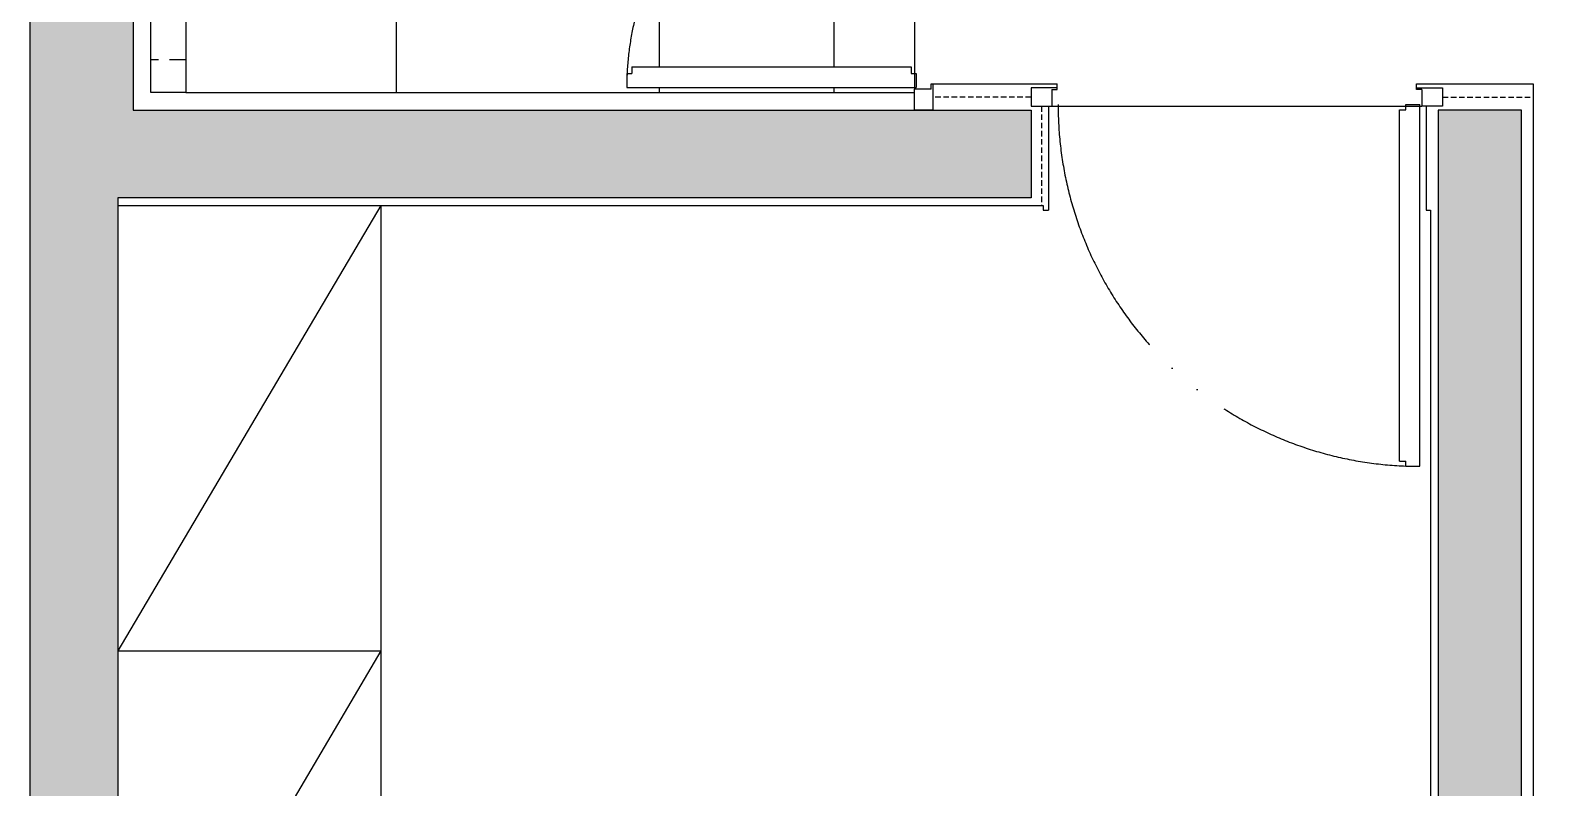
# Model space of a CAD drawing. Header units: millimetres. Extents: x 0 to 460316, y -63250 to 103204.
# Drawn here: x 90364 to 93827, y 59156 to 60886 of the extents above; entities that cross this region are included whole.
import ezdxf

# ---------------------------------------------------------------- set-up
doc = ezdxf.new("R2010")
doc.units = ezdxf.units.MM
doc.header["$LTSCALE"] = 25
for name, pattern in [('ACAD_ISO05W100', [33, 24, -3, 0, -3, 0, -3]), ('DASHED', [0.75, 0.5, -0.25]), ('HID', [2.5, 1.5, -1])]:
    doc.linetypes.add(name, pattern=pattern)
for name, color, linetype in [('2-con', 2, 'Continuous'), ('ac-door', 30, 'Continuous'), ('ac-furniture', 152, 'Continuous'), ('ac-Ref', 8, 'Continuous'), ('ac-wall', 241, 'Continuous'), ('ac-wall-fin', 3, 'Continuous'), ('BATH', 4, 'Continuous')]:
    doc.layers.add(name, color=color, linetype=linetype)
pattern_1 = [(0, (0, 0), (0, 600), []), (90, (0, 0), (-600, 3.673940397442059e-14), [])]

msp = doc.modelspace()

# ---------------------------------------------------------------- hatches: boundary and pattern name
h = msp.add_hatch()
h.set_pattern_fill('_USER', color=256, scale=600, double=1, pattern_type=0)
h.set_pattern_definition(pattern_1)
h.paths.add_polyline_path([(99174.07392960554, 66170.25691720918), (96919.07392960554, 66170.25691720918), (96919.07392960554, 64763.25691721036), (96939.07392960554, 64763.25691721036), (96939.07392960554, 64753.25691721036), (96964.07392960675, 64753.25691721036), (96964.07392960794, 65603.25691720782), (97004.07392960794, 65603.25691720782), (97004.07392960794, 65602.31521909244, -0.4004913051079977), (97814.0739296052, 64753.25754631221), (97814.0739296052, 64753.2569172087), (97839.07392960529, 64753.2569172087), (97839.07392960529, 64763.43144961285), (98306.07392960554, 64763.43144961285), (98306.07392960554, 65470.25691720918), (98831.07392960554, 65470.25691720918), (99174.07392960554, 65470.25691720918)])
h.paths.add_polyline_path([(100899.0739296055, 66525.25691720918), (99174.07392960554, 66525.25691720918), (99174.07392960554, 66170.25691720918), (99174.07392960554, 65470.25691720918), (100031.0739296055, 65470.25691720918), (100899.0739296055, 65470.25691720918)])
h.paths.add_polyline_path([(101829.0739296055, 65735.25691720918), (102464.0739296055, 65735.25691720918), (102464.0739296055, 66525.25691720918), (101689.0739296055, 66525.25691720918), (100899.0739296055, 66525.25691720918), (100899.0739296055, 65470.25691720918), (100899.0739296055, 64699.14210659557), (101164.0739296055, 64699.14210659557), (101744.0739296055, 64699.14210659557), (101829.0739296055, 64699.14210659557)])
h.paths.add_polyline_path([(101755.0739296055, 57028.25691720918), (101602.0739296055, 57028.25691720918), (98902.07392960554, 57028.25691720918), (98387.07392960395, 57028.25691720918), (98387.07392960395, 56873.25691720893), (98397.07392960395, 56873.25691720894), (98397.07392960395, 56848.25691720918, -0.399871792444394), (99209.21212689416, 56075.13426256474), (99210.19658424988, 56075.13426256474), (99210.19658424988, 56035.13426256474), (98397.07392960554, 56035.13426256362), (98397.07392960554, 56010.13426256362), (98387.07392960554, 56010.1342625636), (98387.07392960554, 55948.25691720918), (98577.07392960554, 55948.25691720918), (98577.07392960554, 55958.25691720918), (98627.07392960554, 55958.25691720917), (101615.0739296055, 55958.25691720918), (101665.0739296055, 55958.25691720917), (101665.0739296055, 55948.25691720918), (101755.0739296055, 55948.25691720918)])
h.paths.add_polyline_path([(98764.07392960554, 56933.25691720918, -1), (98644.07392960554, 56933.25691720918, -1)], flags=16)
h.paths.add_polyline_path([(98397.07392960395, 56848.25691720918), (98397.07392959854, 56075.13426256362), (99209.21212689416, 56075.13426256474, 0.3998717924443939)], flags=17)
h.paths.add_polyline_path([(93759.07392960554, 63475.27419893142), (93734.07392960553, 63475.27419893142), (92844.07392960554, 63475.27419893144), (92819.07392960554, 63475.27419893142), (92819.07392960554, 63465.25691720918), (92749.1504310898, 63465.25691720918), (92749.1504310898, 62375.83899756323), (93759.07392960554, 62375.83899756323)])
h = msp.add_hatch()
h.set_pattern_fill('_USER', color=256, scale=600, double=1, pattern_type=0)
h.set_pattern_definition(pattern_1)
h.paths.add_polyline_path([(92159.07392960554, 62018.25691720918), (91439.07392960554, 62018.25691720918), (90719.07392960554, 62018.25691720918), (90719.07392960554, 61990.75691720918), (91024.07392960554, 61990.75691720918, -0.414213562373095), (91174.07392960554, 61840.75691720918), (91174.07392960554, 61595.75691720918, -0.4142135623730951), (91024.07392960554, 61445.75691720918), (90719.07392960554, 61445.75691720918), (90719.07392960554, 61322.22703051172), (90765.43799382017, 61321.12218405893), (90765.43799382017, 61328.33036362429, -0.4142135623730951), (90769.43799382017, 61332.33036362429), (90781.55427157355, 61332.33036362429, -0.4142135623730951), (90785.55427157355, 61328.33036362429), (90785.55427157355, 61320.64281715061), (90865.8323346791, 61318.72980683193, -0.4072523879788155), (90880.47498910135, 61303.73406396477, -0.3717239760441174), (90895.18055006184, 61318.13295509489, -0.003515168850176892), (90926.10218614218, 61317.29074127596, -0.212895747325907), (90941.51319196996, 61322.57927126398, -0.02188718661985364), (91269.53529295059, 61286.77075574023, -0.2920779422682452), (91354.82180450526, 61181.9743994321, -0.03623466771687046), (91359.07392960554, 61123.37661814511, -0.03623466771192052), (91354.82180450532, 61064.77883686616, -0.29207794226907), (91269.53529295056, 60959.98248055762, -0.02188718661971346), (90941.5131919719, 60924.173965034, -0.2128957473514062), (90926.10218614218, 60929.46249502186, -0.003515168850151014), (90895.18055006207, 60928.62028120294, -0.3717239760478759), (90880.47498910135, 60943.01917233308, -0.4072523879786914), (90865.8323346791, 60928.02342946592), (90719.07392960554, 60924.52620578613), (90719.07392960554, 60743.25691720918), (92199.07392960554, 60743.25691720918), (92199.07392960554, 60755.09678374742), (91725.91379614384, 60755.09678374737), (91725.91379614382, 60787.09678374737), (91726.6886465479, 60787.09678374737, -0.3186883346906755), (92199.07392960554, 61388.96484736883), (92199.07392960554, 61428.20180502588), (92159.07392960554, 61428.22463715519)])
h.paths.add_polyline_path([(92159.07392960554, 62828.25691720918), (90719.07392960554, 62828.25691720918), (90719.07392960554, 62580.75691720918), (90728.07392960529, 62580.75691720918, -0.4142135623730951), (90729.07392960529, 62579.75691720918), (90729.07392960529, 62576.25691720918, 0.4142135623721628), (90732.07392960529, 62573.25691720918), (90750.07392960529, 62573.25691720918, -0.4142135623730951), (90753.07392960529, 62570.25691720918), (90753.07392960529, 62516.2569172092, -0.4142135623743828), (90750.07392960529, 62513.25691720918), (90732.07392960529, 62513.25691720918, 0.4142172114565775), (90729.07392960553, 62510.25687983298), (90729.07392960529, 62506.75691720918, -0.4142135623730951), (90728.07392960529, 62505.75691720918), (90719.07392960554, 62505.75691720918), (90719.07392960554, 62430.75691720918), (90728.07392960529, 62430.75691720918, -0.4142135623730951), (90729.07392960529, 62429.75691720918), (90729.07392960529, 62426.25691720918, 0.4142135623721628), (90732.07392960529, 62423.25691720918), (90750.07392960529, 62423.25691720918, -0.4142135623730951), (90753.07392960529, 62420.25691720918), (90753.07392960529, 62366.2569172092, -0.4142135623743606), (90750.07392960529, 62363.25691720918), (90732.07392960529, 62363.25691720918, 0.4142172114565775), (90729.07392960553, 62360.25687983298), (90729.07392960529, 62356.75691720918, -0.4142135623730951), (90728.07392960529, 62355.75691720918), (90719.07392960554, 62355.75691720918), (90719.07392960554, 62108.25691720918), (91439.07392960554, 62108.25691720918), (91439.07392960554, 62018.25691720918), (92159.07392960554, 62018.25691720918)])
h.paths.add_polyline_path([(90734.93832471756, 62477.35691720928), (90735.33832471746, 62477.35691720928), (90734.93832471756, 62477.75691720918)], flags=16)
edge = h.paths.add_edge_path(flags=16)
edge.add_line((90961.15336931711, 62458.75691720918), (90839.43832471756, 62458.75691720918))
edge.add_line((90839.43832471756, 62458.75691720918), (90839.43832471756, 62363.25691720918))
edge.add_line((90839.43832471756, 62363.25691720918), (90795.43832471756, 62363.25691720918))
edge.add_spline(control_points=[(90795.43832471756, 62363.25691720918), (90795.44585966726, 62363.92794141289), (90795.46092450686, 62365.26953921872), (90795.19354378956, 62367.27052942731), (90794.64313798478, 62369.21053013747), (90793.820315969, 62371.05214498111), (90792.74256271805, 62372.75674918381), (90791.64962520896, 62374.03463516571), (90790.67311321618, 62374.95427593917), (90789.89282322882, 62375.59008496928), (90789.20613693114, 62376.07189134872), (90788.70823173864, 62376.38236658937), (90788.4192550061, 62376.55242905497), (90788.27288344542, 62376.63416596626), (90788.19969774036, 62376.67503437987)], knot_values=[0, 0, 0, 0, 2.011373105731112, 4.021395547924806, 6.031409035873605, 8.041424563247064, 10.0514093719637, 12.06141349654371, 13.06706669719999, 14.0727142985489, 15.07836105531833, 15.58126905309736, 15.83273308169298, 16.08419659291641, 16.08419659291641, 16.08419659291641, 16.08419659291641], degree=3, periodic=0)
edge.add_spline(control_points=[(90788.19969774036, 62376.67503437987), (90788.12609108989, 62376.715139102), (90787.97887801655, 62376.79534842227), (90787.68088498057, 62376.94906128495), (90787.15264226726, 62377.20451748679), (90786.37876100237, 62377.5283484028), (90785.42470325407, 62377.84859428888), (90784.12608247565, 62378.18696571211), (90782.79258420509, 62378.3600440274), (90781.45660632027, 62378.46615672534), (90780.1206872666, 62378.58594558341), (90778.4505471827, 62378.73055207638), (90775.77846748047, 62378.96490140427), (90773.44103969597, 62379.16913840333), (90771.77165784611, 62379.31526090807), (90771.43832471756, 62379.34443785861)], knot_values=[0, 0, 0, 0, 0.2514627678263643, 0.5029247581215692, 1.00582744010833, 2.011482724119999, 3.01713968099247, 4.022762656968908, 6.032907083774312, 7.038774950620397, 8.044642527380745, 10.05637766838847, 12.06811280787428, 16.09158308640905, 17.09540571221282, 17.09540571221282, 17.09540571221282, 17.09540571221282], degree=3, periodic=0)
edge.add_line((90771.05902735432, 62379.37761984595), (90770.43832471756, 62378.75691720918))
edge.add_line((90770.43832471756, 62378.75691720918), (90770.43832471756, 62408.25691720918))
edge.add_line((90770.43832471756, 62408.25691720918), (90769.93832471756, 62408.25691720918))
edge.add_line((90769.93832471756, 62408.25691720918), (90771.05030587039, 62407.14493605635))
edge.add_spline(control_points=[(90771.43827163916, 62407.17659013491), (90771.94064932072, 62407.22032757026), (90773.02399115529, 62407.31464424713), (90774.63956381025, 62407.41490549556), (90776.2250306734, 62407.69677835), (90777.47137396845, 62408.24820808435), (90778.1314976329, 62408.72719927862), (90778.39715162337, 62408.91996001271)], knot_values=[0, 0, 0, 0, 1.512727243345001, 3.262088996244456, 4.856647785408573, 6.317168071094294, 7.300749490984606, 7.300749490984606, 7.300749490984606, 7.300749490984606], degree=3, periodic=0)
edge.add_spline(control_points=[(90778.39701623957, 62408.91970991767), (90778.6846513967, 62409.17262992006), (90779.33694007703, 62409.74619281909), (90780.11059772717, 62410.85277517526), (90780.67565437469, 62412.150798281), (90780.94804584424, 62413.36112171359), (90780.97569399493, 62414.12340729398), (90780.98676801937, 62414.42872858798)], knot_values=[0, 0, 0, 0, 1.146482090706621, 2.599950915042485, 4.004170826729847, 5.374612935913888, 6.290275648728065, 6.290275648728065, 6.290275648728065, 6.290275648728065], degree=3, periodic=0)
edge.add_line((90780.98687451704, 62414.4294821482), (90780.98687451704, 62462.48361451743))
edge.add_line((90780.98687451704, 62462.48361451743), (90762.43832471756, 62462.48361451743))
edge.add_line((90762.43832471756, 62462.48361451743), (90762.43832471756, 62464.25691720918))
edge.add_line((90762.43832471756, 62464.25691720918), (90739.13832471751, 62464.25691720918))
edge.add_line((90739.13832471751, 62464.25691720918), (90739.13832471751, 62459.15691720932))
edge.add_line((90739.13832471751, 62459.15691720932), (90735.3383247177, 62459.15691720932))
edge.add_line((90735.3383247177, 62459.15691720932), (90734.43832471756, 62458.25691720918))
edge.add_line((90734.43832471756, 62458.25691720918), (90728.93832471756, 62458.25691720918))
edge.add_line((90728.93832471756, 62458.25691720918), (90728.93832471756, 62440.75691720918))
edge.add_line((90728.93832471756, 62440.75691720918), (90721.93832471756, 62440.75691720918))
edge.add_line((90721.93832471756, 62440.75691720918), (90721.93832471756, 62495.75691720918))
edge.add_line((90721.93832471756, 62495.75691720918), (90728.93832471756, 62495.75691720918))
edge.add_line((90728.93832471756, 62495.75691720918), (90728.93832471756, 62458.25691720918))
edge.add_line((90728.93832471756, 62458.25691720918), (90734.43832471756, 62458.25691720918))
edge.add_line((90734.43832471756, 62458.25691720918), (90735.3383247177, 62459.15691720932))
edge.add_line((90735.3383247177, 62459.15691720932), (90739.13832471751, 62459.15691720932))
edge.add_line((90739.13832471751, 62459.15691720932), (90739.13832471751, 62472.25691720918))
edge.add_line((90739.13832471751, 62472.25691720918), (90762.43832471756, 62472.25691720918))
edge.add_line((90762.43832471756, 62472.25691720918), (90762.43832471756, 62474.03061990119))
edge.add_line((90762.43832471756, 62474.03061990119), (90780.9867204998, 62474.03061990119))
edge.add_line((90780.9867204998, 62474.03061990119), (90780.9867204998, 62522.08584207141))
edge.add_spline(control_points=[(90778.39701623957, 62527.59452450094), (90778.6846513967, 62527.34160449856), (90779.33694007703, 62526.76804159953), (90780.11059772717, 62525.66145924336), (90780.67565437469, 62524.36343613762), (90780.94804584424, 62523.15311270503), (90780.97569399493, 62522.39082712464), (90780.98676801937, 62522.08550583064)], knot_values=[0, 0, 0, 0, 1.146482090706621, 2.599950915042485, 4.004170826729847, 5.374612935913888, 6.290275648728065, 6.290275648728065, 6.290275648728065, 6.290275648728065], degree=3, periodic=0)
edge.add_spline(control_points=[(90771.43827163916, 62529.33764428371), (90771.94064932072, 62529.29390684835), (90773.02399115529, 62529.19959017148), (90774.63956381025, 62529.09932892306), (90776.2250306734, 62528.81745606862), (90777.47137396845, 62528.26602633426), (90778.1314976329, 62527.78703514), (90778.39715162337, 62527.59427440591)], knot_values=[0, 0, 0, 0, 1.512727243345001, 3.262088996244456, 4.856647785408573, 6.317168071094294, 7.300749490984606, 7.300749490984606, 7.300749490984606, 7.300749490984606], degree=3, periodic=0)
edge.add_line((90771.05067569658, 62529.36926818819), (90770.43832471756, 62528.75691720918))
edge.add_line((90770.43832471756, 62528.75691720918), (90770.43832471756, 62558.25691720918))
edge.add_line((90770.43832471756, 62558.25691720918), (90769.93832471756, 62558.25691720918))
edge.add_line((90769.93832471756, 62558.25691720918), (90771.05904056225, 62557.13620136448))
edge.add_spline(control_points=[(90770.43832471757, 62557.08187591078), (90770.7716580509, 62557.11104946052), (90771.10499138423, 62557.14022301025), (90771.43832471756, 62557.16939655999)], knot_values=[-1.003822625785243, -1.003822625785243, -1.003822625785243, -1.003822625785243, 0, 0, 0, 0], degree=3, periodic=0)
edge.add_spline(control_points=[(90771.43832471756, 62557.16939655999), (90771.77165805081, 62557.19857010972), (90772.10499138407, 62557.22774365945), (90772.43832471732, 62557.25691720918)], knot_values=[0, 0, 0, 0, 1.003822625551522, 1.003822625551522, 1.003822625551522, 1.003822625551522], degree=3, periodic=0)
edge.add_spline(control_points=[(90772.43832471732, 62557.25691720918), (90773.77438133146, 62557.3737316867), (90775.77846625268, 62557.54895340296), (90778.4505474187, 62557.78327842282), (90780.12068723737, 62557.92788932025), (90781.45660632568, 62558.04767760333), (90782.7925842019, 62558.15379044376), (90784.12608247623, 62558.32686869786), (90785.42470325388, 62558.66524013169), (90786.37876100247, 62558.98548601523), (90787.1526422672, 62559.30931693199), (90787.68088498068, 62559.56477313349), (90787.97887801642, 62559.71848599664), (90788.12609108987, 62559.79869531671), (90788.19969774036, 62559.83880003873)], knot_values=[0, 0, 0, 0, 4.023470278787017, 6.035205418272822, 8.04694055926026, 9.052808136020609, 10.05867600288681, 12.06882042969221, 13.07444340572679, 14.08010036252504, 15.08575564653671, 15.58865832852348, 15.8401203189256, 16.09158308664135, 16.09158308664135, 16.09158308664135, 16.09158308664135], degree=3, periodic=0)
edge.add_spline(control_points=[(90788.19969774036, 62559.83880003873), (90788.27288344553, 62559.87966845233), (90788.41925500648, 62559.96140536362), (90788.70823173653, 62560.13146782931), (90789.20613695597, 62560.44194306902), (90789.89282303517, 62560.92374945603), (90790.6731139222, 62561.55955845498), (90791.64962146778, 62562.47919938246), (90792.74259283827, 62563.7570841916), (90793.82020599679, 62565.46169324629), (90794.64354776051, 62567.30329008893), (90795.19201466042, 62569.24335795158), (90795.46663289644, 62571.24409749423), (90795.42532349465, 62572.92014151893), (90795.44834350371, 62573.92364473418), (90795.45598865648, 62574.25691720918)], knot_values=[0, 0, 0, 0, 0.2514635112234309, 0.5029275398190478, 1.005835537598077, 2.011482294367507, 3.017129895716415, 4.022783096372697, 6.032787220952706, 8.04277202966934, 10.0527875570428, 12.06280104521559, 14.0728234871785, 16.0841965926768, 17.08435258787872, 17.08435258787872, 17.08435258787872, 17.08435258787872], degree=3, periodic=0)
edge.add_line((90795.45598865648, 62574.25691720918), (90839.43832471756, 62574.25691720918))
edge.add_line((90839.43832471756, 62574.25691720918), (90839.43832471756, 62477.75691720918))
edge.add_line((90839.43832471756, 62477.75691720918), (90961.15336931711, 62477.75691720918))
edge.add_arc((91040.58730413085, 62468.25691720918), 79.99999999997458, -173.1800329741527, 173.1800329741527, ccw=False)
edge = h.paths.add_edge_path(flags=0)
edge.add_line((90796.43832471756, 62472.86668943784), (90796.43832471756, 62474.03061990119))
edge.add_spline(control_points=[(90796.43832471756, 62474.03061990119), (90796.52065340315, 62474.02463669852), (90796.61490671149, 62474.01778687891), (90796.70421802705, 62473.98901832256), (90796.71551601394, 62473.98537244901)], knot_values=[0, 0, 0, 0, 0.2456745261493301, 0.281258430073282, 0.281258430073282, 0.281258430073282, 0.281258430073282], degree=3, periodic=0)
edge.add_arc((90817.43832471756, 62468.25691720918), 21.5000000000009, 164.4967733454718, 167.6192010828271)
h.paths.add_polyline_path([(92199.07392960554, 61388.96484736883, 0.3186883346906755), (91726.6886465479, 60787.09678374737), (91737.91379614382, 60787.09678374737), (91737.91379614382, 60802.09678374737), (92199.07392960553, 60802.09678374742)], flags=17)
at = {"layer": 'ac-Ref'}
h = msp.add_hatch(color=256, dxfattribs=at)
h.dxf.hatch_style = 1
h.paths.add_polyline_path([(94029.07392960554, 65458.5623278314), (93484.07392960554, 65458.5623278314), (93484.07392960554, 66468.5623278314), (94049.07392960554, 66468.5623278314), (94049.07392960554, 66668.5623278314), (93284.07392960554, 66668.5623278314), (93284.07392960554, 65258.5623278314), (93759.07392960553, 65258.5623278314), (93759.07392960554, 62085.25691720918), (94029.07392960554, 62085.25691720918)])
h.paths.add_polyline_path([(96919.07392960554, 64625.25691720918), (96919.07392960554, 66870.25691720918), (96689.07392960554, 66870.25691720918), (96689.07392960554, 66468.5623278314), (96729.07392960554, 66468.5623278314), (96729.07392960554, 62293.5623278314), (94959.07392960554, 62293.5623278314), (94959.07392960554, 62085.25691720918), (96919.07392960554, 62085.25691720918)])
h.paths.add_polyline_path([(100897.0739296055, 64498.25691720918), (101164.0739296055, 64498.25691720918), (101164.0739296055, 64699.14210659557), (100899.0739296055, 64699.14210659557), (100899.0739296055, 65470.25691720918), (100031.0739296055, 65470.25691720918), (100031.0739296055, 65270.25691720918), (100721.0739296055, 65270.25691720918), (100721.0739296055, 62295.25691720918), (99909.07392960554, 62295.25691720918), (99909.07392960554, 62160.25691720918), (100904.0739296055, 62160.25691720918), (100904.0739296055, 62360.25691720918), (100897.0739296055, 62360.25691720918)])
h.paths.add_polyline_path([(102664.0739296055, 66725.25691720918), (101689.0739296055, 66725.25691720918), (101689.0739296055, 66525.25691720918), (102464.0739296055, 66525.25691720918), (102464.0739296055, 65735.25691720918), (101829.0739296055, 65735.25691720918), (101829.0739296055, 64699.14210659557), (101744.0739296055, 64699.14210659557), (101744.0739296055, 64498.25691720918), (102379.0739296055, 64498.25691720918), (102379.0739296055, 62360.25691720918), (102379.0739296055, 62160.25691720918), (102389.0739296055, 62160.25691720918), (102389.0739296055, 57220.25691720918), (101602.0739296055, 57220.25691720918), (101602.0739296055, 57028.25691720918), (102555.0739296055, 57028.25691720918), (102555.0739296055, 55948.25691720918), (101665.0739296055, 55948.25691720918), (101665.0739296055, 55748.25691720918), (102664.0739296055, 55748.25691720918)])
h.paths.add_polyline_path([(98831.07392960554, 65470.25691720918), (98306.07392960554, 65470.25691720918), (98306.07392960554, 64625.25691720918), (98581.07392960554, 64625.25691720918), (98581.07392960554, 65270.25691720918), (98831.07392960554, 65270.25691720918)])
h.paths.add_polyline_path([(100574.0739296055, 61000.25691720918), (99524.07392960554, 61000.25691720918), (99524.07392960554, 60800.25691720918), (100574.0739296055, 60800.25691720918)])
h.paths.add_polyline_path([(98497.07392960554, 61000.25691720918), (98287.07392960554, 61000.25691720918), (98287.07392960554, 57028.25691720918), (98902.07392960554, 57028.25691720918), (98902.07392960554, 57220.25691720918), (98497.07392960554, 57220.25691720918)])
h.paths.add_polyline_path([(98577.07392960554, 55948.25691720918), (98377.07392960554, 55948.25691720918), (98377.07392960554, 55378.25691720918), (98577.07392960554, 55378.25691720918)])
h.paths.add_polyline_path([(93857.07392960554, 57048.25691720918), (94487.07392960554, 57048.25691720918), (94487.07392960554, 57248.25691720918), (93769.07392960554, 57248.25691720918), (93769.07392960554, 60703.25691720918), (93579.07392960554, 60703.25691720918), (93579.07392960554, 55763.25691720917), (93564.07392960554, 55763.25691720918), (93564.07392960554, 55563.25691720918), (93657.07392960554, 55563.25691720918), (93657.07392960554, 55378.25691720918), (94577.07392960554, 55378.25691720918), (94577.07392960554, 55578.25691720918), (93857.07392960554, 55578.25691720918)])
h.paths.add_polyline_path([(90564.07392960554, 60503.25691720918), (92649.07392960554, 60503.25691720918), (92649.07392960554, 60703.25691720918), (90599.07392960554, 60703.25691720918), (90599.07392960554, 62868.25691720918), (92199.07392960554, 62868.25691720918), (92199.07392960554, 61468.25691720918), (92399.07392960554, 61468.25691720918), (92399.07392960554, 63465.25691720918), (92819.07392960554, 63465.25691720918), (92819.07392960554, 63665.25691720918), (92199.07392960554, 63665.25691720918), (92199.07392960554, 63038.25691720918), (90364.07392960554, 63038.25691720918), (90364.07392960554, 55563.25691720918), (90984.07392960554, 55563.25691720918), (90984.07392960554, 55763.25691720918), (90564.07392960554, 55763.25691720918)])

# ---------------------------------------------------------------- linework, layer by layer
at = {"layer": '2-con'}
for points in [[(92649.07392960554, 60703.25691720918), (92649.07392960554, 60503.25691720918), (90564.07392960554, 60503.25691720918), (90564.07392960554, 55763.25691720918), (90984.07392960554, 55763.25691720918), (90984.07392960554, 55563.25691720918), (90364.07392960554, 55563.25691720918), (90364.07392960554, 63038.25691720918), (92199.07392960554, 63038.25691720918), (92199.07392960554, 63665.25691720918), (92819.07392960554, 63665.25691720918), (92819.07392960554, 63465.25691720918), (92399.07392960554, 63465.25691720918), (92399.07392960554, 61468.25691720918), (92199.07392960554, 61468.25691720918), (92199.07392960554, 62868.25691720918), (90599.07392960554, 62868.25691720918), (90599.07392960554, 60703.25691720918), (92649.07392960554, 60703.25691720918)], [(93579.07392960554, 60703.25691720918), (93579.07392960554, 55763.25691720917), (93564.07392960554, 55763.25691720918), (93564.07392960554, 55563.25691720918), (93657.07392960554, 55563.25691720918), (93657.07392960554, 55378.25691720918), (94577.07392960554, 55378.25691720918), (94577.07392960554, 55578.25691720918), (93857.07392960554, 55578.25691720918), (93857.07392960554, 57048.25691720918), (94487.07392960554, 57048.25691720918), (94487.07392960554, 57248.25691720918), (93769.07392960554, 57248.25691720918), (93769.07392960554, 60703.25691720918), (93579.07392960554, 60703.25691720918)]]:
    msp.add_lwpolyline(points, dxfattribs=at)
at = {"layer": 'ac-door'}
for p, q in [((91737.91379614382, 60802.09678374737), (91737.91379614382, 60787.09678374737)), ((91737.91379614382, 60802.09678374737), (92375.07392960555, 60802.09678374744)), ((92375.07392960555, 60802.09678374744), (92375.07392960555, 60787.09678374744)), ((91725.91379614382, 60787.09678374737), (91737.91379614382, 60787.09678374737)), ((91725.91379614382, 60787.09678374737), (91725.91379614384, 60755.09678374737)), ((92375.07392960555, 60787.09678374744), (92387.07392960555, 60787.09678374744)), ((92387.07392960555, 60787.09678374744), (92387.07392960557, 60755.09678374744)), ((91725.91379614384, 60755.09678374737), (92387.07392960557, 60755.09678374744)), ((92421.07392960554, 60751.09678374742), (92383.07392960554, 60751.09678374743)), ((92383.07392960554, 60703.25691720918), (92383.07392960554, 60751.09678374743)), ((92421.07392960554, 60751.09678374743), (92421.07392960554, 60763.09678374743)), ((92421.07392960554, 60763.09678374743), (92425.07392960554, 60763.09678374743)), ((92425.07392960554, 60763.09678374743), (92425.07392960554, 60703.25691720918)), ((92708.9137961438, 60754.09678374743), (92649.07392960554, 60754.09678374743)), ((92649.07392960554, 60754.09678374743), (92649.07392960554, 60712.09678374743)), ((92696.9137961438, 60750.09678374743), (92708.9137961438, 60750.09678374743)), ((92696.9137961438, 60750.09678374743), (92696.9137961438, 60712.09678374743)), ((92708.9137961438, 60750.09678374743), (92708.9137961438, 60754.09678374743)), ((93529.23406306727, 60750.09678374743), (93529.23406306727, 60754.09678374743)), ((93529.23406306727, 60754.09678374743), (93589.07392960554, 60754.09678374743)), ((93541.23406306727, 60750.09678374743), (93529.23406306727, 60750.09678374743)), ((93541.23406306728, 60750.09678374743), (93541.23406306727, 60712.09678374743)), ((93589.07392960554, 60754.09678374743), (93589.07392960554, 60712.09678374743)), ((92425.07392960554, 60703.25691720918), (92383.07392960554, 60703.25691720918)), ((92649.07392960554, 60712.09678374743), (92696.9137961438, 60712.09678374743)), ((93490.23406306739, 59901.93665028572), (93490.2340630673, 60704.25691720919)), ((93490.2340630673, 60704.25691720919), (93505.2340630673, 60704.25691720919)), ((93505.2340630673, 60704.25691720919), (93505.2340630673, 60716.25691720919)), ((93505.2340630673, 60716.25691720919), (93537.2340630673, 60716.2569172092)), ((93537.23406306739, 59889.93665028573), (93537.2340630673, 60716.2569172092)), ((93589.07392960554, 60712.09678374743), (93541.23406306727, 60712.09678374743)), ((93490.23406306739, 59901.93665028572), (93505.23406306736, 59901.93665028572)), ((93505.23406306736, 59889.93665028572), (93505.23406306736, 59901.93665028572)), ((93505.23406306736, 59889.93665028572), (93537.23406306739, 59889.93665028573))]:
    msp.add_line(p, q, dxfattribs=at)
at = {"layer": 'ac-furniture'}
for p, q in [((91164.07392960554, 60485.25691720917), (91164.07392960554, 56408.25691720918)), ((90564.0739296055, 59468.25691720918), (91164.07392960553, 59468.25691720918))]:
    msp.add_line(p, q, dxfattribs=at)
at = {"layer": 'ac-Ref'}
for p, q in [((92199.07392960554, 61428.20180502588), (92199.07392960553, 60802.09678374741)), ((92383.07392960554, 61420.25691720917), (92383.07392960554, 60751.09678374743)), ((92199.07392960554, 60755.09678374741), (92199.07392960554, 60743.25691720918)), ((92708.9137961438, 60754.09678374743), (92708.9137961438, 60763.09678374743)), ((92696.9137961438, 60712.09678374743), (93541.23406306727, 60712.09678374743)), ((91164.07392960554, 60485.25691720917), (90564.07392960554, 59468.25691720918)), ((91164.07392960553, 59468.25691720918), (90564.07392960554, 58448.25691720918))]:
    msp.add_line(p, q, dxfattribs=at)
at = {"layer": 'ac-Ref', "linetype": 'ACAD_ISO05W100'}
for centre, radius, start, end in [((92387.07392960555, 60755.09678374744), 661.1601334617299, 90, 180), ((93537.2340630673, 60716.2569172092), 826.3202669234743, 180, 270)]:
    msp.add_arc(centre, radius, start, end, dxfattribs=at)
at = {"layer": 'ac-wall', "linetype": 'DASHED'}
for p, q in [((92649.07392960554, 60733.09678374743), (92425.07392960554, 60733.09678374743)), ((93589.07392960554, 60733.09678374743), (93796.07392960555, 60733.09678374743)), ((92672.99386287466, 60712.09678374743), (92672.99386287466, 60485.25691720918))]:
    msp.add_line(p, q, dxfattribs=at)
at = {"layer": 'ac-wall-fin'}
for p, q in [((92425.07392960554, 60763.09678374743), (92708.91379614381, 60763.09678374742)), ((93529.23406306727, 60754.09678374743), (93529.23406306727, 60763.09678374742)), ((93529.23406306727, 60763.09678374742), (93796.07392960554, 60763.09678374743)), ((93796.07392960554, 60763.09678374743), (93796.07392960554, 57275.25691720918)), ((92689.07392960554, 60712.09678374744), (92689.07392960554, 60475.25691720918)), ((93551.23406306727, 60712.09678374743), (93551.23406306728, 60475.25691720918)), ((90564.07392960554, 60485.25691720918), (92677.07392960554, 60485.25691720918)), ((92677.07392960555, 60485.25691720918), (92677.07392960554, 60475.25691720918)), ((92677.07392960554, 60475.25691720918), (92689.07392960554, 60475.25691720918)), ((93551.23406306728, 60475.25691720918), (93561.07392960554, 60475.25691720918)), ((93561.07392960554, 60475.25691720918), (93561.07392960328, 55818.47990989899))]:
    msp.add_line(p, q, dxfattribs=at)
at = {"layer": 'BATH'}
for p, q in [((90639.07392960548, 60743.25691720918), (90639.07392960548, 62018.25691720918)), ((90719.07392960554, 60743.25691720918), (90639.07392960548, 60743.25691720918))]:
    msp.add_line(p, q, dxfattribs=at)
at = {"layer": 'BATH', "linetype": 'HID'}
msp.add_line((90719.07392960554, 60818.25691720918), (90639.07392960548, 60818.25691720917), dxfattribs=at)
at = {"layer": 'BATH'}
msp.add_lwpolyline([(90719.07392960554, 62018.25691720918), (90719.07392960554, 60743.25691720918), (92383.07392960554, 60743.25691720918)], dxfattribs=at)

doc.saveas('drawing.dxf')
